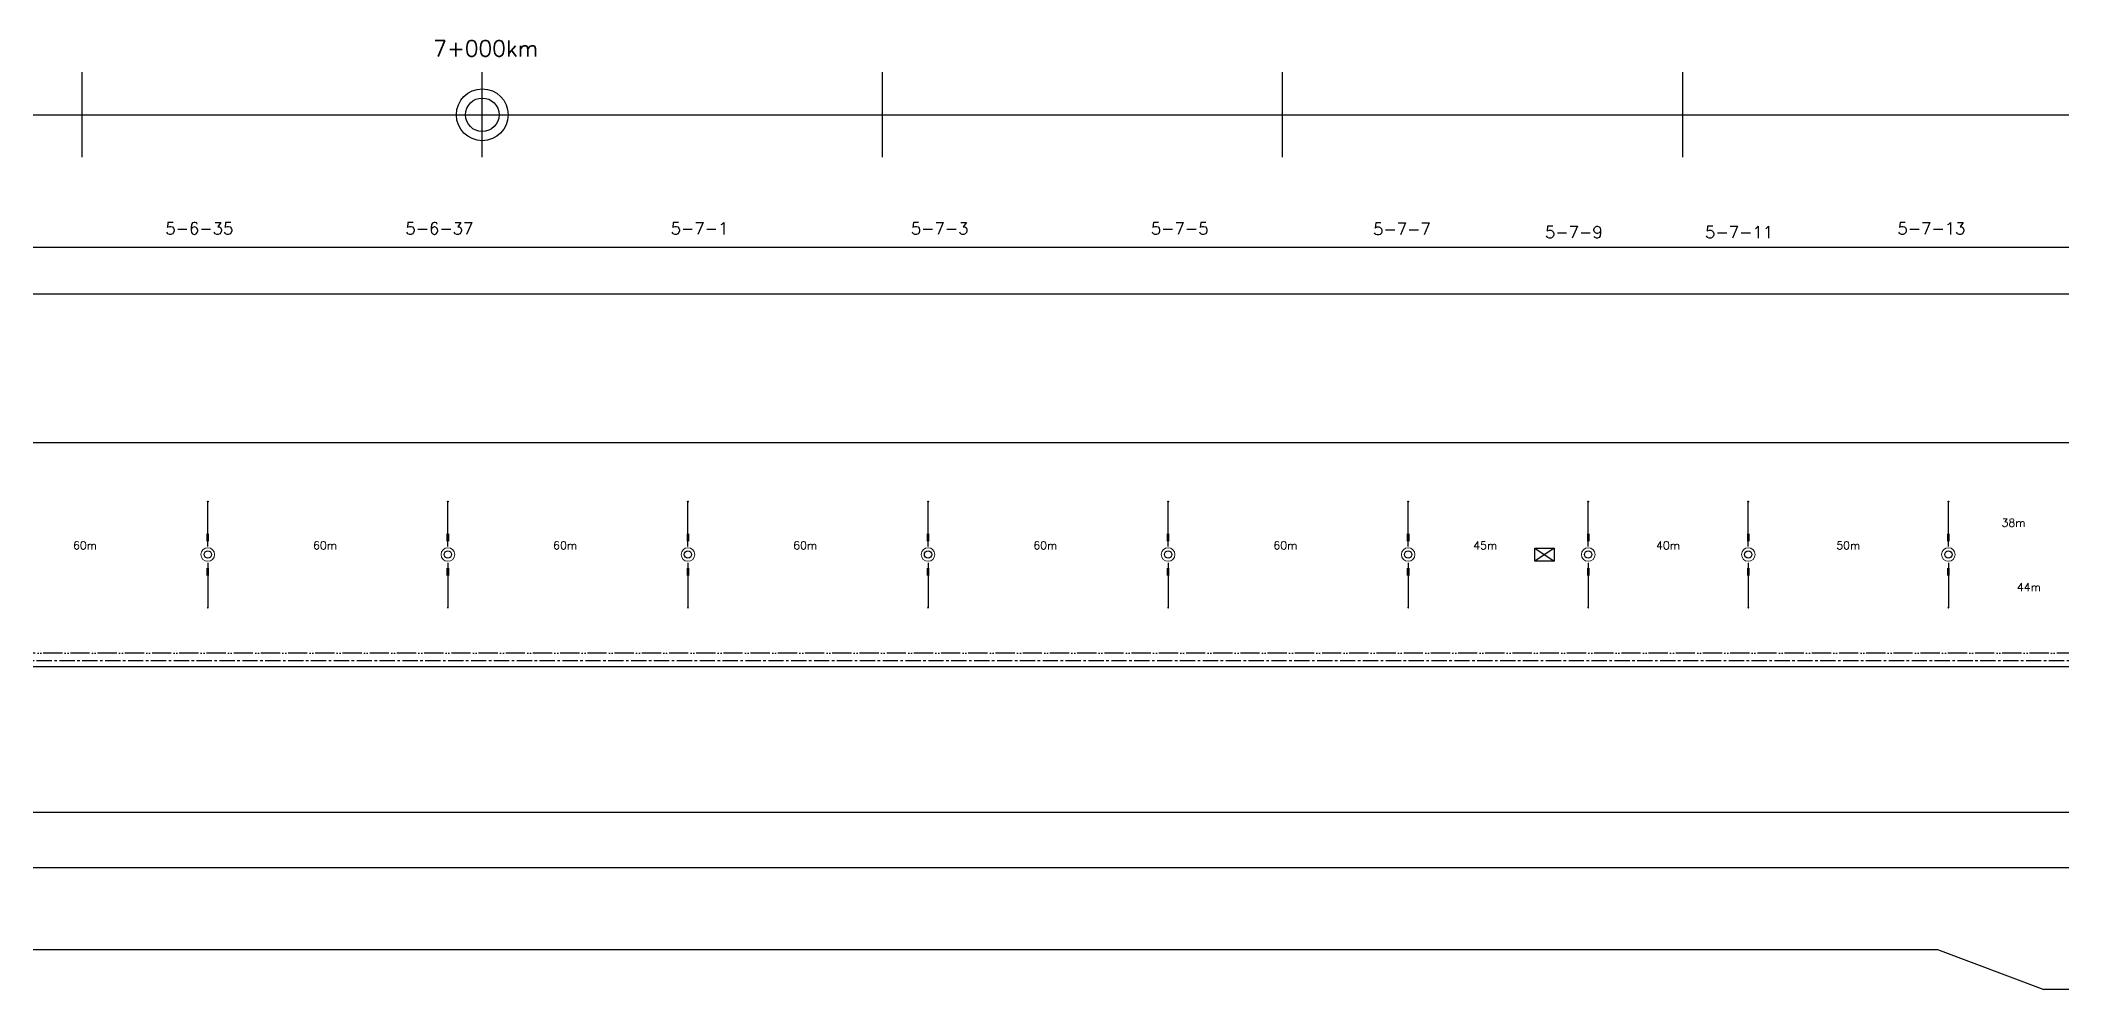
# Model space of a CAD drawing. Header units: millimetres. Extents: x 56 to 21898, y 218 to 1565.
# Drawn here: x 2958 to 3463, y 218 to 456 of the extents above; entities that cross this region are included whole.
import ezdxf
from ezdxf.enums import TextEntityAlignment as Align

# ---------------------------------------------------------------- set-up
doc = ezdxf.new("R2010")
doc.units = ezdxf.units.MM
doc.linetypes.add('ACAD_ISO05W100', pattern=[33, 24, -3, 0, -3, 0, -3])
doc.linetypes.add('CENTER2', pattern=[28.575, 19.05, -3.175, 3.175, -3.175])
for name, color, linetype in [('Brazos', 9, 'Continuous'), ('Cable subt 1x300', 5, 'Continuous'), ('cable subt MT 2x1x35mm2', 1, 'Continuous'), ('longitud vano', 7, 'Continuous'), ('Nº de poste', 6, 'Continuous'), ('POSTES', 8, 'Continuous'), ('progresivas', 4, 'Continuous')]:
    doc.layers.add(name, color=color, linetype=linetype)
doc.styles.add('STYLE1', font='romans.shx')

# ---------------------------------------------------------------- blocks, each defined once
blk = doc.blocks.new('Poste metálico')
at = {"layer": 'POSTES', "lineweight": 18}
blk.add_circle((0, 0), 1.7, dxfattribs=at)
at = {"layer": 'POSTES'}
blk.add_circle((0, 0), 0.912, dxfattribs=at)
blk = doc.blocks.new('Brazo')
at = {"layer": 'Brazos'}
for p, q in [((0, 0.2), (0, -10.98)), ((-0.3, -1.23), (0.3, -1.23)), ((-0.3, -1.43), (0.3, -1.43)), ((-0.3, -1.64), (0.3, -1.64)), ((-0.3, -1.84), (0.3, -1.84)), ((-0.3, -2.04), (0.3, -2.04)), ((-0.3, -2.25), (0.3, -2.25)), ((-0.3, -2.45), (0.3, -2.45)), ((-0.3, -2.66), (0.3, -2.66)), ((-0.3, -2.86), (0.3, -2.86))]:
    blk.add_line(p, q, dxfattribs=at)
for start, end in [(37.0199, 217.0199), (217.0199, 37.0199)]:
    blk.add_arc((0, -10.98), 0.102, start, end, dxfattribs=at)

msp = doc.modelspace()

# ---------------------------------------------------------------- linework, layer by layer
for p, q in [((2968.1506, 426.3383), (2968.1506, 447.6025)), ((3068.1506, 426.3383), (3068.1506, 447.6025)), ((3168.1506, 426.3383), (3168.1506, 447.6025)), ((3268.1506, 426.3383), (3268.1506, 447.6025)), ((3368.1506, 426.3383), (3368.1506, 447.6025)), ((68.1506, 436.9704), (21897.5602, 436.9704)), ((68.1506, 403.8502), (21897.5602, 403.8502)), ((68.1506, 392.2176), (21897.5602, 392.2176)), ((2068.2112, 355.0418), (3601.1506, 355.0418)), ((3331.2279, 328.6644), (3336.0733, 325.4191)), ((3336.0733, 328.6644), (3331.2279, 325.4191)), ((2068.2112, 299.0418), (3869.1506, 299.0418)), ((68.1506, 262.6383), (21897.5602, 262.6383)), ((68.1506, 248.8066), (21897.5602, 248.8066)), ((2414.3405, 228.284), (3431.8393, 228.284)), ((3431.8393, 228.284), (3458.4293, 218.284)), ((3608.3394, 218.284), (3458.4293, 218.284))]:
    msp.add_line(p, q)
msp.add_lwpolyline([(3331.2279, 328.6644), (3336.0733, 328.6644), (3336.0733, 325.4191), (3331.2279, 325.4191)], close=True)
for radius in [6.4757, 4.1956]:
    msp.add_circle((3068.1506, 436.9704), radius)
at = {"layer": 'Cable subt 1x300', "linetype": 'ACAD_ISO05W100', "ltscale": 0.2}
msp.add_lwpolyline([(3950.035, 346.5185), (3942.4241, 346.5185), (3942.4241, 302.4254), (1920.8274, 302.4254), (1920.8274, 346.5185), (1917.5822, 346.5185)], dxfattribs=at)
at = {"layer": 'cable subt MT 2x1x35mm2', "linetype": 'CENTER2', "ltscale": 0.2}
msp.add_lwpolyline([(3951.3639, 307.5596), (3949.2661, 307.5596), (3949.2661, 300.4636), (1918.596, 300.4636), (1918.596, 307.565), (1916.2171, 307.565)], dxfattribs=at)

# ---------------------------------------------------------------- block references
at = {"layer": 'Brazos', "xscale": -1, "rotation": 180}
for p in [(2999.5504, 329.2818), (3059.5504, 329.2818), (3119.5504, 329.2818), (3179.5504, 329.2818), (3239.5504, 329.2818), (3299.5504, 329.2818), (3344.5504, 329.2818), (3384.5504, 329.2818), (3434.5504, 329.2818)]:
    msp.add_blockref('Brazo', p, dxfattribs=at)
at = {"layer": 'Brazos'}
for p in [(2999.5504, 324.8018), (3059.5504, 324.8018), (3119.5504, 324.8018), (3179.5504, 324.8018), (3239.5504, 324.8018), (3299.5504, 324.8018), (3344.5504, 324.8018), (3384.5504, 324.8018), (3434.5504, 324.8018)]:
    msp.add_blockref('Brazo', p, dxfattribs=at)
at = {"layer": 'POSTES'}
for p in [(2999.5506, 327.0418), (3059.5506, 327.0418), (3119.5506, 327.0418), (3179.5506, 327.0418), (3239.5506, 327.0418), (3299.5506, 327.0418), (3344.5506, 327.0418), (3384.5506, 327.0418), (3434.5506, 327.0418)]:
    msp.add_blockref('Poste metálico', p, dxfattribs=at)

# ---------------------------------------------------------------- texts
at = {"layer": 'longitud vano', "linetype": 'Continuous', "style": 'STYLE1'}
for s, p in [('38m', (3447.8431, 333.9958)), ('60m', (2965.8652, 328.3382)), ('60m', (3025.8652, 328.3382)), ('60m', (3085.8652, 328.3382)), ('60m', (3145.8652, 328.3382)), ('60m', (3205.8652, 328.3382)), ('60m', (3265.8652, 328.3382)), ('45m', (3315.8125, 328.3382)), ('40m', (3361.4928, 328.3382)), ('50m', (3406.5449, 328.3382)), ('44m', (3451.6911, 317.8974))]:
    msp.add_text(s, height=2, dxfattribs=at).set_placement(p)
at = {"layer": 'Nº de poste', "linetype": 'Continuous', "style": 'STYLE1'}
for s, p in [('5-6-35', (2988.9406, 407.0777)), ('5-6-37', (3048.9406, 407.0777)), ('5-7-1', (3115.2459, 407.0777)), ('5-7-3', (3175.2459, 407.0777)), ('5-7-5', (3235.2459, 407.0777)), ('5-7-13', (3421.8252, 407.0777)), ('5-7-9', (3333.7477, 406.1423)), ('5-7-11', (3373.7477, 406.1423))]:
    msp.add_text(s, height=3, dxfattribs=at).set_placement(p)
msp.add_text('5-7-7', height=3, dxfattribs=at).set_placement((3297.9852, 408.4312), align=Align.MIDDLE_CENTER)
at = {"layer": 'progresivas', "linetype": 'Continuous', "style": 'STYLE1'}
msp.add_text('7+000km', height=4, dxfattribs=at).set_placement((3055.8989, 451.5643))

doc.saveas('drawing.dxf')
